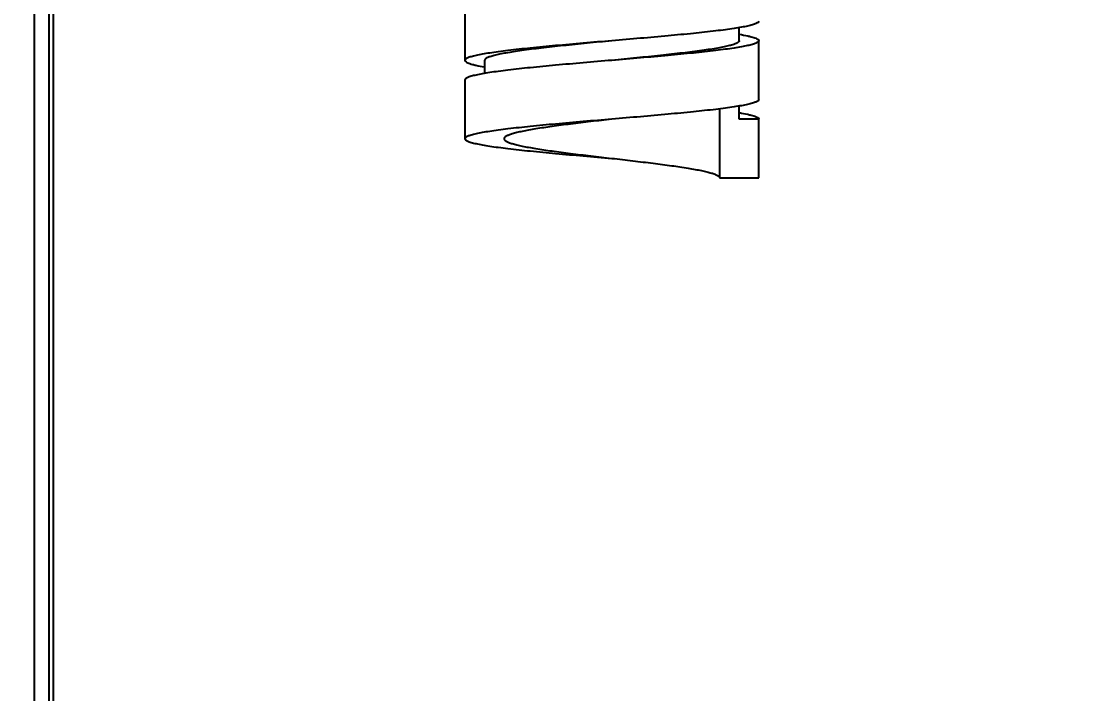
# Model space of a CAD drawing. Header units: millimetres. Extents: x 1236 to 1656, y -100 to 494.
# Drawn here: x 1382.87 to 1393.66, y 92.1 to 98.97 of the extents above; entities that cross this region are included whole.
import ezdxf

# ---------------------------------------------------------------- set-up
doc = ezdxf.new("R2010")
doc.units = ezdxf.units.MM
doc.header["$LTSCALE"] = 0.1
doc.layers.add('DIM', color=3, linetype='Continuous')
doc.styles.get("Standard").update_dxf_attribs({"font": 'arial.ttf'})
doc.dimstyles.new('ISO-25', dxfattribs={"dimtxt": 2.5, "dimasz": 2.5, "dimexe": 1.25, "dimexo": 0.625, "dimtad": 1, "dimlfac": 5, "dimtxsty": 'Standard', "dimcen": 2.5, "dimadec": 0, "dimazin": 0, "dimtfac": 1, "dimtmove": 0, "dimatfit": 3, "dimfxl": 0, "dimarcsym": 0})

# ---------------------------------------------------------------- blocks, each defined once
blk = doc.blocks.new('*D51')
at = {"layer": 'Defpoints', "color": 0}
for p in [(1362.478, 151.638), (1417.681, -43.83), (1432.669, -43.83)]:
    blk.add_point(p, dxfattribs=at)
at = {"layer": 'DIM', "color": 0, "lineweight": -2}
for p, q in [((1363.103, 151.638), (1418.931, 151.638)), ((1417.681, 149.138), (1417.681, -41.33)), ((1432.044, -43.83), (1416.431, -43.83))]:
    blk.add_line(p, q, dxfattribs=at)
at = {"layer": 'DIM', "color": 0}
for points in [[(1417.264, 149.138), (1418.097, 149.138), (1417.681, 151.638)], [(1417.264, -41.33), (1418.097, -41.33), (1417.681, -43.83)]]:
    blk.add_solid(points, dxfattribs=at)
at = {"layer": 'DIM', "color": 0, "insert": (1415.779, 53.904), "char_height": 2.5, "attachment_point": 5, "rotation": 90}
blk.add_mtext('977.5', dxfattribs=at)
blk = doc.blocks.new('*D55')
at = {"layer": 'Defpoints', "color": 0}
for p in [(1380.197, 411.53), (1432.669, -43.83), (1441.94, -43.83)]:
    blk.add_point(p, dxfattribs=at)
at = {"layer": 'DIM', "color": 0, "lineweight": -2}
for p, q in [((1380.822, 411.53), (1443.19, 411.53)), ((1441.94, 409.03), (1441.94, -41.33)), ((1433.294, -43.83), (1443.19, -43.83))]:
    blk.add_line(p, q, dxfattribs=at)
at = {"layer": 'DIM', "color": 0}
for points in [[(1441.523, 409.03), (1442.357, 409.03), (1441.94, 411.53)], [(1441.523, -41.33), (1442.357, -41.33), (1441.94, -43.83)]]:
    blk.add_solid(points, dxfattribs=at)
at = {"layer": 'DIM', "color": 0, "insert": (1439.676, 183.85), "char_height": 2.5, "attachment_point": 5, "rotation": 90}
blk.add_mtext('(2280)', dxfattribs=at)

msp = doc.modelspace()

# ---------------------------------------------------------------- linework, layer by layer
for p, q in [((1383.0027, 79.8796), (1383.0027, 133.8807)), ((1383.154, 79.8796), (1383.154, 133.8807)), ((1383.1979, 79.8796), (1383.1979, 133.8807)), ((1387.3975, 99.166), (1387.3975, 98.566)), ((1390.1975, 98.766), (1390.1975, 98.8996)), ((1390.3975, 98.1659), (1390.3975, 98.766)), ((1387.5975, 98.566), (1387.5975, 98.4324)), ((1387.3975, 98.366), (1387.3975, 97.7659)), ((1389.9975, 98.0709), (1389.9975, 97.3659)), ((1390.1975, 97.9659), (1390.1975, 98.0995)), ((1390.3975, 97.9659), (1390.1975, 97.9659)), ((1390.3975, 97.3659), (1390.3975, 97.9659)), ((1389.9975, 97.3659), (1390.3975, 97.3659))]:
    msp.add_line(p, q)
for points, knots in [([(1390.3975, 98.966), (1390.3975, 98.9612), (1390.3914, 98.9535), (1390.3806, 98.9465), (1390.3678, 98.9403), (1390.3516, 98.9342), (1390.3233, 98.9253), (1390.2792, 98.9146), (1390.2164, 98.9024), (1390.1409, 98.8901), (1390.0534, 98.8777), (1389.9155, 98.8604), (1389.7204, 98.8394), (1389.4643, 98.815), (1389.1864, 98.7905), (1388.9951, 98.7742), (1388.8975, 98.766)], [0, 0, 0, 0, 0.0094795, 0.0166792, 0.0259081, 0.0372679, 0.0507968, 0.0843779, 0.1265081, 0.1768729, 0.2350291, 0.3004563, 0.450604, 0.6216688, 0.8071563, 1, 1, 1, 1]), ([(1390.1989, 98.8322), (1390.2276, 98.8273), (1390.2678, 98.8199), (1390.3171, 98.8081), (1390.3452, 98.8), (1390.3677, 98.7918), (1390.3855, 98.7831), (1390.3975, 98.7729), (1390.3975, 98.766)], [0, 0, 0, 0, 0.4080364, 0.5722699, 0.7093542, 0.8192451, 0.9025763, 1, 1, 1, 1]), ([(1388.8975, 98.766), (1388.8, 98.7577), (1388.6086, 98.7414), (1388.3307, 98.717), (1388.0747, 98.6925), (1387.8795, 98.6715), (1387.7416, 98.6542), (1387.6542, 98.6418), (1387.5787, 98.6296), (1387.5158, 98.6173), (1387.4718, 98.6066), (1387.4434, 98.5977), (1387.4272, 98.5916), (1387.4144, 98.5854), (1387.4036, 98.5784), (1387.3975, 98.5708), (1387.3975, 98.566)], [0, 0, 0, 0, 0.1928441, 0.3783322, 0.5493977, 0.6995457, 0.7649696, 0.8231289, 0.8734913, 0.9156232, 0.9492036, 0.9627351, 0.9740921, 0.983319, 0.9905218, 1, 1, 1, 1]), ([(1388.8975, 98.766), (1388.813, 98.7577), (1388.6471, 98.7414), (1388.4063, 98.7169), (1388.1843, 98.6925), (1388.0152, 98.6715), (1387.8957, 98.6542), (1387.8199, 98.6418), (1387.7545, 98.6295), (1387.7, 98.6173), (1387.6569, 98.6052), (1387.6285, 98.5945), (1387.6121, 98.5854), (1387.6025, 98.5782), (1387.5975, 98.5706), (1387.5975, 98.566)], [0, 0, 0, 0, 0.1922241, 0.3771336, 0.547704, 0.6974856, 0.7627935, 0.8208844, 0.8712476, 0.9134542, 0.947218, 0.9724261, 0.9819097, 0.9894568, 1, 1, 1, 1]), ([(1390.3975, 98.766), (1390.3975, 98.7611), (1390.3914, 98.7535), (1390.3806, 98.7465), (1390.3678, 98.7403), (1390.3516, 98.7342), (1390.3233, 98.7253), (1390.2792, 98.7146), (1390.2164, 98.7024), (1390.1409, 98.6901), (1390.0534, 98.6777), (1389.9155, 98.6604), (1389.7204, 98.6394), (1389.4643, 98.615), (1389.1864, 98.5905), (1388.9951, 98.5742), (1388.8975, 98.566)], [0, 0, 0, 0, 0.0094782, 0.016681, 0.0259079, 0.0372649, 0.0507964, 0.0843768, 0.1265087, 0.1768711, 0.2350304, 0.3004543, 0.4506023, 0.6216678, 0.8071559, 1, 1, 1, 1]), ([(1390.1975, 98.766), (1390.1975, 98.7613), (1390.1926, 98.7538), (1390.1829, 98.7466), (1390.1665, 98.7374), (1390.1381, 98.7268), (1390.0951, 98.7146), (1390.0406, 98.7024), (1389.9751, 98.6901), (1389.8993, 98.6777), (1389.7798, 98.6604), (1389.6107, 98.6394), (1389.3887, 98.615), (1389.1479, 98.5905), (1388.9821, 98.5742), (1388.8975, 98.566)], [0, 0, 0, 0, 0.010546, 0.0180906, 0.0275716, 0.0527852, 0.0865434, 0.1287553, 0.1791136, 0.2372089, 0.302513, 0.4522951, 0.6228661, 0.8077758, 1, 1, 1, 1]), ([(1387.3975, 98.566), (1387.3975, 98.559), (1387.4095, 98.5488), (1387.4274, 98.5402), (1387.4498, 98.5319), (1387.4779, 98.5238), (1387.5273, 98.512), (1387.5674, 98.5046), (1387.5961, 98.4997)], [0, 0, 0, 0, 0.0974237, 0.1807549, 0.2906458, 0.4277301, 0.5919636, 1, 1, 1, 1]), ([(1388.8975, 98.566), (1388.8, 98.5577), (1388.6086, 98.5414), (1388.3307, 98.5169), (1388.0747, 98.4925), (1387.8795, 98.4715), (1387.7416, 98.4542), (1387.6542, 98.4418), (1387.5787, 98.4296), (1387.5158, 98.4173), (1387.4718, 98.4066), (1387.4434, 98.3977), (1387.4272, 98.3916), (1387.4144, 98.3854), (1387.4036, 98.3784), (1387.3975, 98.3708), (1387.3975, 98.366)], [0, 0, 0, 0, 0.1928437, 0.3783312, 0.549396, 0.6995437, 0.7649709, 0.8231271, 0.8734919, 0.9156221, 0.9492032, 0.9627321, 0.9740919, 0.9833208, 0.9905205, 1, 1, 1, 1]), ([(1390.3975, 98.1659), (1390.3975, 98.1611), (1390.3914, 98.1535), (1390.3806, 98.1465), (1390.3678, 98.1403), (1390.3516, 98.1342), (1390.3233, 98.1253), (1390.2792, 98.1146), (1390.2164, 98.1024), (1390.1409, 98.0901), (1390.0534, 98.0777), (1389.9155, 98.0604), (1389.7204, 98.0394), (1389.4643, 98.015), (1389.1864, 97.9905), (1388.9951, 97.9742), (1388.8975, 97.9659)], [0, 0, 0, 0, 0.0094782, 0.016681, 0.0259079, 0.0372649, 0.0507964, 0.0843768, 0.1265087, 0.1768711, 0.2350304, 0.3004543, 0.4506023, 0.6216678, 0.8071559, 1, 1, 1, 1]), ([(1390.1987, 98.0323), (1390.2274, 98.0274), (1390.2676, 98.0199), (1390.317, 98.0081), (1390.3451, 98), (1390.3676, 97.9918), (1390.3855, 97.9831), (1390.3975, 97.9729), (1390.3975, 97.9659)], [0, 0, 0, 0, 0.4080614, 0.5722834, 0.7093627, 0.8192855, 0.9025961, 1, 1, 1, 1]), ([(1388.8975, 97.9659), (1388.8, 97.9577), (1388.6086, 97.9414), (1388.3307, 97.9169), (1388.0747, 97.8925), (1387.8795, 97.8715), (1387.7416, 97.8542), (1387.6542, 97.8418), (1387.5787, 97.8295), (1387.5158, 97.8173), (1387.4718, 97.8066), (1387.4434, 97.7977), (1387.4272, 97.7916), (1387.4144, 97.7854), (1387.4036, 97.7784), (1387.3975, 97.7708), (1387.3975, 97.7659)], [0, 0, 0, 0, 0.1928437, 0.3783312, 0.549396, 0.6995437, 0.7649709, 0.8231271, 0.8734919, 0.9156221, 0.9492032, 0.9627321, 0.9740919, 0.9833208, 0.9905205, 1, 1, 1, 1]), ([(1388.8975, 97.9659), (1388.826, 97.9577), (1388.6856, 97.9414), (1388.4818, 97.9169), (1388.294, 97.8925), (1388.1509, 97.8715), (1388.0498, 97.8542), (1387.9856, 97.8418), (1387.9302, 97.8295), (1387.8841, 97.8173), (1387.8476, 97.8051), (1387.8236, 97.7944), (1387.8098, 97.7853), (1387.8014, 97.7778), (1387.7975, 97.7705), (1387.7975, 97.7659)], [0, 0, 0, 0, 0.1912995, 0.3753478, 0.5451853, 0.69443, 0.759565, 0.8175702, 0.8679386, 0.9102792, 0.944327, 0.9700559, 0.979924, 0.9879784, 1, 1, 1, 1]), ([(1387.3975, 97.7659), (1387.3975, 97.7611), (1387.4036, 97.7535), (1387.4144, 97.7465), (1387.4272, 97.7403), (1387.4434, 97.7342), (1387.4718, 97.7253), (1387.5158, 97.7146), (1387.5787, 97.7023), (1387.6542, 97.6901), (1387.7416, 97.6777), (1387.8795, 97.6604), (1388.0747, 97.6394), (1388.3307, 97.6149), (1388.6086, 97.5905), (1388.8, 97.5742), (1388.8975, 97.5659)], [0, 0, 0, 0, 0.0094797, 0.0166812, 0.0259067, 0.0372656, 0.050798, 0.0843756, 0.1265098, 0.1768704, 0.235031, 0.3004543, 0.4506027, 0.6216683, 0.8071562, 1, 1, 1, 1]), ([(1387.7975, 97.7659), (1387.7975, 97.7614), (1387.8014, 97.754), (1387.8098, 97.7466), (1387.8236, 97.7375), (1387.8476, 97.7268), (1387.8841, 97.7146), (1387.9302, 97.7024), (1387.9856, 97.6901), (1388.0498, 97.6777), (1388.1509, 97.6604), (1388.294, 97.6394), (1388.4818, 97.615), (1388.6856, 97.5905), (1388.826, 97.5742), (1388.8975, 97.5659)], [0, 0, 0, 0, 0.0120217, 0.0200739, 0.0299441, 0.0556736, 0.0897207, 0.1320622, 0.1824295, 0.240436, 0.3055697, 0.4548144, 0.6246518, 0.8087003, 1, 1, 1, 1]), ([(1388.8975, 97.5659), (1388.9691, 97.5577), (1389.1094, 97.5414), (1389.3132, 97.5169), (1389.501, 97.4925), (1389.6442, 97.4714), (1389.7452, 97.4541), (1389.8094, 97.4418), (1389.8648, 97.4295), (1389.9109, 97.4173), (1389.9474, 97.4051), (1389.9715, 97.3944), (1389.9853, 97.3853), (1389.9936, 97.3778), (1389.9975, 97.3705), (1389.9975, 97.3659)], [0, 0, 0, 0, 0.1913, 0.3753488, 0.5451866, 0.6944317, 0.7595652, 0.8175722, 0.8679391, 0.9102813, 0.944327, 0.9700582, 0.9799282, 0.9879831, 1, 1, 1, 1])]:
    msp.add_open_spline(points, degree=3, knots=knots)

# ---------------------------------------------------------------- dimensions: what is measured, and where the dimension line sits
at = {"layer": 'DIM'}
dim = msp.add_linear_dim(base=(1441.94, -43.8302), p1=(1380.1973, 411.5298), p2=(1432.6691, -43.8302), angle=90, text='(2280)', dimstyle='ISO-25', dxfattribs=at)
dim.commit()
dim.dimension.update_dxf_attribs({"geometry": '*D55', "text_midpoint": (1439.6762, 183.8498)})
dim = msp.add_linear_dim(base=(1417.6807, -43.8302), p1=(1362.4781, 151.6375), p2=(1432.6691, -43.8302), angle=90, text='977.5', dimstyle='ISO-25', dxfattribs=at)
dim.commit()
dim.dimension.update_dxf_attribs({"geometry": '*D51', "text_midpoint": (1417.6807, 53.9036), "dimtype": 160})

doc.saveas('drawing.dxf')
